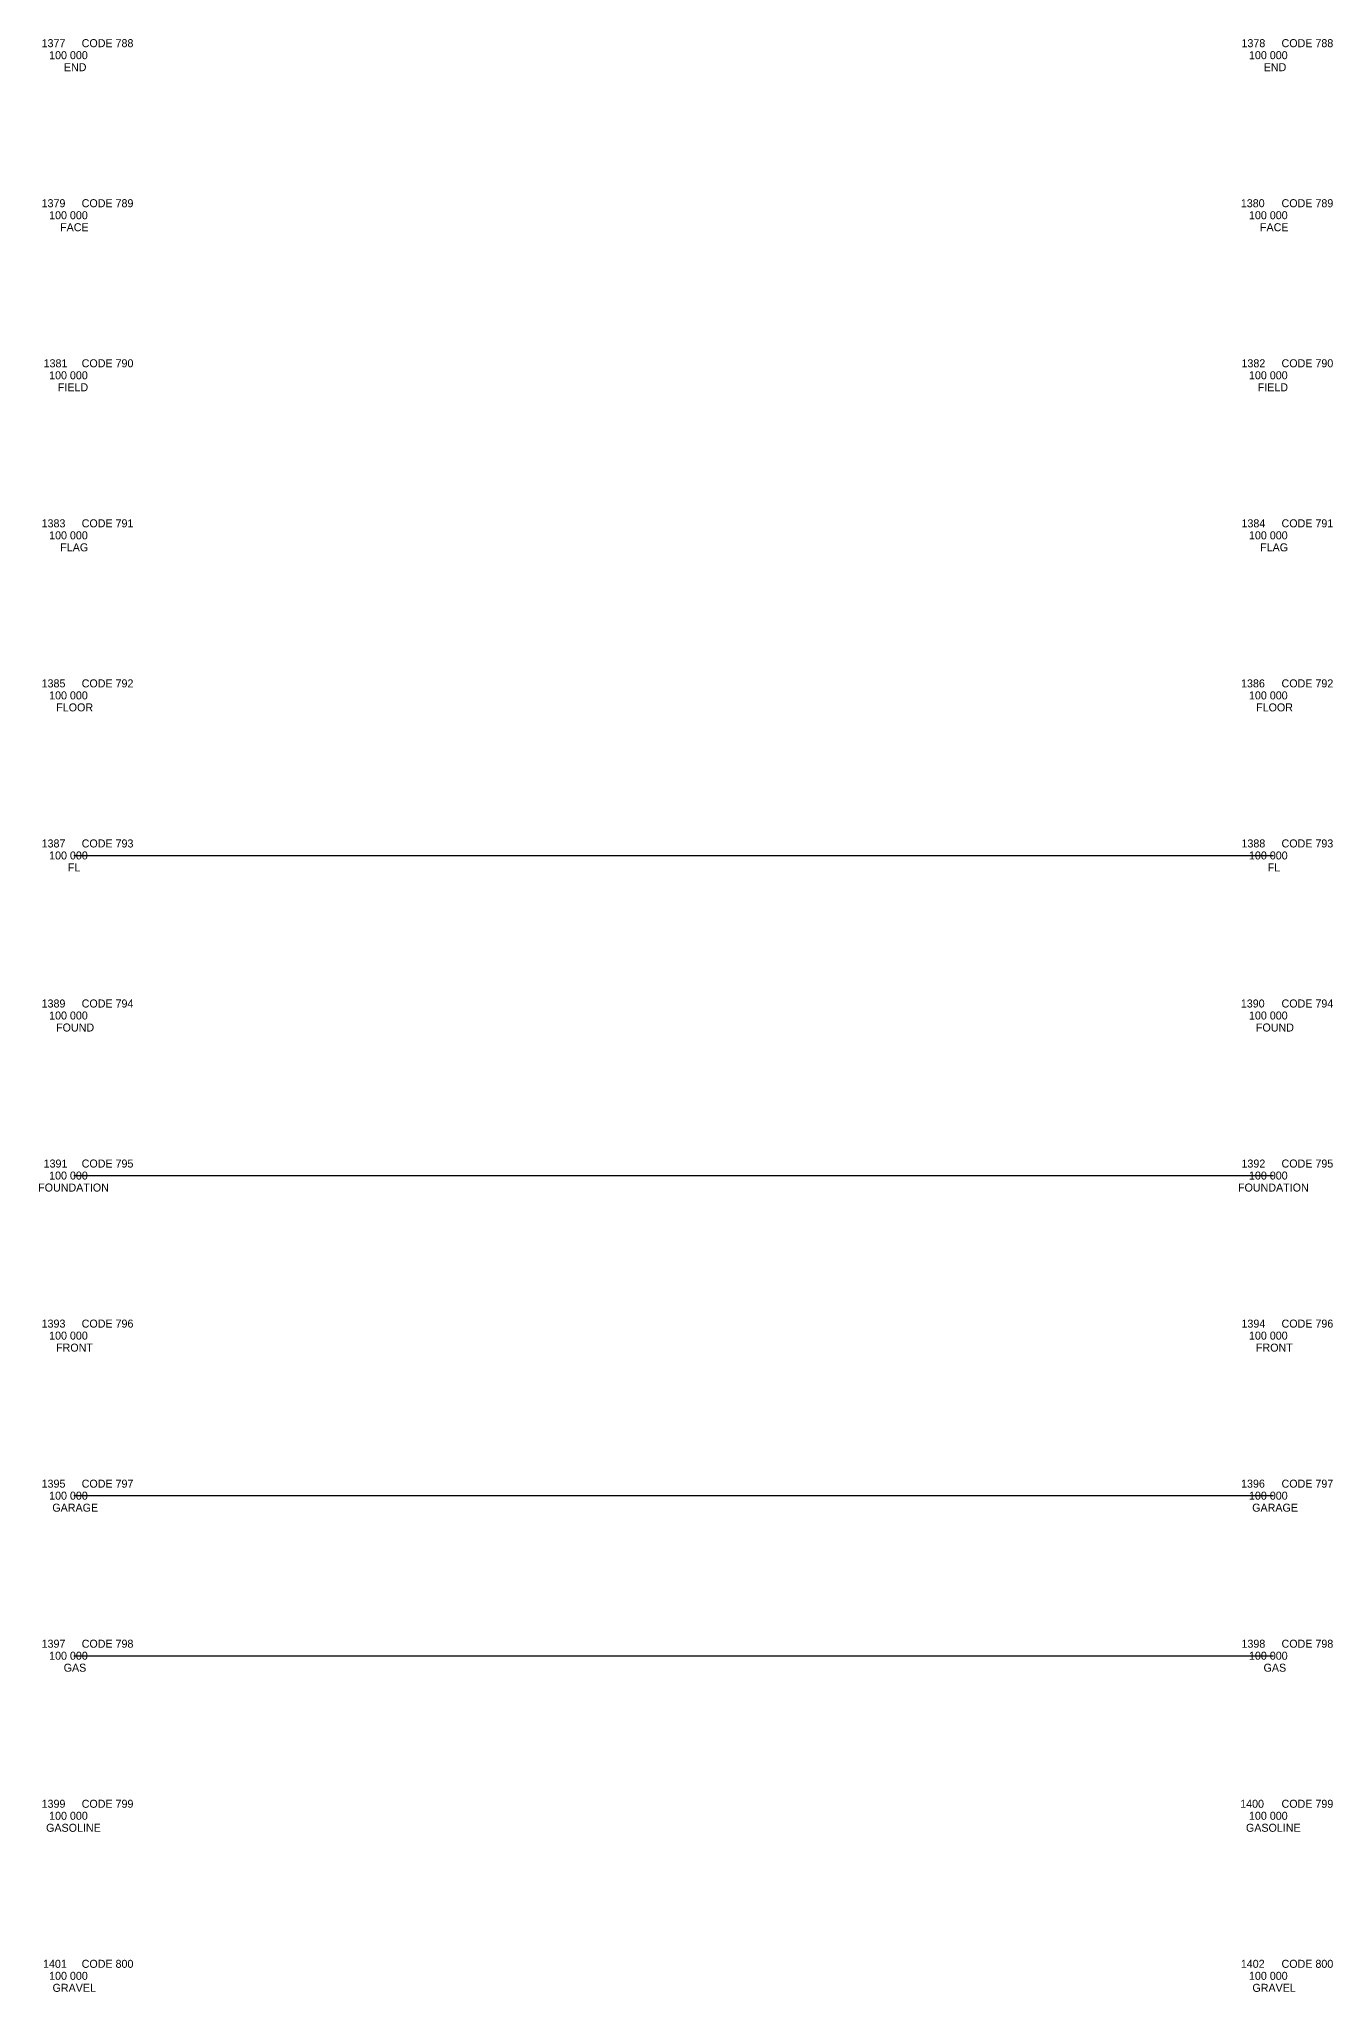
# Model space of a CAD drawing. Extents: x -12 to 6123, y -3 to 1005.
# Drawn here: x 4545.7 to 4707.4, y 258 to 502 of the extents above; entities that cross this region are included whole.
import ezdxf

# ---------------------------------------------------------------- set-up
doc = ezdxf.new("R2010")
doc.units = 0
for name, color, linetype in [('Topo_Building', 7, 'Continuous'), ('Topo_Field Comments', 7, 'Continuous'), ('Topo_Miscellaneous', 7, 'Continuous'), ('Topo_Point Descriptions', 7, 'Continuous'), ('Topo_Point Elevations', 7, 'Continuous'), ('Topo_Point Numbers', 7, 'Continuous')]:
    doc.layers.add(name, color=color, linetype=linetype)

msp = doc.modelspace()

# ---------------------------------------------------------------- linework, layer by layer
at = {"layer": 'Topo_Building'}
for p, q in [((4550, 320), (4550, 320)), ((4550, 320), (4700, 320)), ((4700, 320), (4700, 320))]:
    msp.add_line(p, q, dxfattribs=at)
at = {"layer": 'Topo_Miscellaneous'}
for p, q in [((4550, 500), (4550, 500)), ((4700, 500), (4700, 500)), ((4550, 480), (4550, 480)), ((4700, 480), (4700, 480)), ((4550, 460), (4550, 460)), ((4700, 460), (4700, 460)), ((4550, 440), (4550, 440)), ((4700, 440), (4700, 440)), ((4550, 420), (4550, 420)), ((4700, 420), (4700, 420)), ((4550, 400), (4550, 400)), ((4550, 400), (4700, 400)), ((4700, 400), (4700, 400)), ((4550, 380), (4550, 380)), ((4700, 380), (4700, 380)), ((4550, 360), (4550, 360)), ((4550, 360), (4700, 360)), ((4700, 360), (4700, 360)), ((4550, 340), (4550, 340)), ((4700, 340), (4700, 340)), ((4550, 300), (4550, 300)), ((4550, 300), (4700, 300)), ((4700, 300), (4700, 300)), ((4550, 280), (4550, 280)), ((4700, 280), (4700, 280)), ((4550, 260), (4550, 260)), ((4700, 260), (4700, 260))]:
    msp.add_line(p, q, dxfattribs=at)

# ---------------------------------------------------------------- texts
at = {"layer": 'Topo_Field Comments'}
for s, p in [('CODE 788', (4551, 501)), ('CODE 788', (4701, 501)), ('CODE 789', (4551, 481)), ('CODE 789', (4701, 481)), ('CODE 790', (4551, 461)), ('CODE 790', (4701, 461)), ('CODE 791', (4551, 441)), ('CODE 791', (4701, 441)), ('CODE 792', (4551, 421)), ('CODE 792', (4701, 421)), ('CODE 793', (4551, 401)), ('CODE 793', (4701, 401)), ('CODE 794', (4551, 381)), ('CODE 794', (4701, 381)), ('CODE 795', (4551, 361)), ('CODE 795', (4701, 361)), ('CODE 796', (4551, 341)), ('CODE 796', (4701, 341)), ('CODE 797', (4551, 321)), ('CODE 797', (4701, 321)), ('CODE 798', (4551, 301)), ('CODE 798', (4701, 301)), ('CODE 799', (4551, 281)), ('CODE 799', (4701, 281)), ('CODE 800', (4551, 261)), ('CODE 800', (4701, 261))]:
    msp.add_text(s, height=1, dxfattribs=at).set_placement(p)
at = {"layer": 'Topo_Point Descriptions'}
for s, p in [('END', (4548.77, 498)), ('END', (4698.77, 498)), ('FACE', (4548.3, 478)), ('FACE', (4698.3, 478)), ('FIELD', (4548.02, 458)), ('FIELD', (4698.02, 458)), ('FLAG', (4548.32, 438)), ('FLAG', (4698.32, 438)), ('FLOOR', (4547.82, 418)), ('FLOOR', (4697.82, 418)), ('FL', (4549.27, 398)), ('FL', (4699.27, 398)), ('FOUND', (4547.8, 378)), ('FOUND', (4697.8, 378)), ('FOUNDATION', (4545.56, 358)), ('FOUNDATION', (4695.56, 358)), ('FRONT', (4547.8, 338)), ('FRONT', (4697.8, 338)), ('GARAGE', (4547.33, 318)), ('GARAGE', (4697.33, 318)), ('GAS', (4548.75, 298)), ('GAS', (4698.75, 298)), ('GASOLINE', (4546.55, 278)), ('GASOLINE', (4696.55, 278)), ('GRAVEL', (4547.36, 258)), ('GRAVEL', (4697.36, 258))]:
    msp.add_text(s, height=1, dxfattribs=at).set_placement(p)
at = {"layer": 'Topo_Point Elevations'}
for p in [(4546.93, 499.5), (4696.93, 499.5), (4546.93, 479.5), (4696.93, 479.5), (4546.93, 459.5), (4696.93, 459.5), (4546.93, 439.5), (4696.93, 439.5), (4546.93, 419.5), (4696.93, 419.5), (4546.93, 399.5), (4696.93, 399.5), (4546.93, 379.5), (4696.93, 379.5), (4546.93, 359.5), (4696.93, 359.5), (4546.93, 339.5), (4696.93, 339.5), (4546.93, 319.5), (4696.93, 319.5), (4546.93, 299.5), (4696.93, 299.5), (4546.93, 279.5), (4696.93, 279.5), (4546.93, 259.5), (4696.93, 259.5)]:
    msp.add_text('100 000', height=1, dxfattribs=at).set_placement(p)
at = {"layer": 'Topo_Point Numbers'}
for s, p in [('1377', (4545.99, 501)), ('1378', (4695.99, 501)), ('1379', (4545.99, 481)), ('1380', (4695.91, 481)), ('1381', (4546.24, 461)), ('1382', (4695.99, 461)), ('1383', (4545.99, 441)), ('1384', (4695.99, 441)), ('1385', (4545.99, 421)), ('1386', (4695.94, 421)), ('1387', (4545.99, 401)), ('1388', (4695.99, 401)), ('1389', (4545.99, 381)), ('1390', (4695.91, 381)), ('1391', (4546.24, 361)), ('1392', (4695.99, 361)), ('1393', (4545.99, 341)), ('1394', (4695.99, 341)), ('1395', (4545.99, 321)), ('1396', (4695.94, 321)), ('1397', (4545.99, 301)), ('1398', (4695.99, 301)), ('1399', (4545.99, 281)), ('1400', (4695.83, 281)), ('1401', (4546.17, 261)), ('1402', (4695.91, 261))]:
    msp.add_text(s, height=1, dxfattribs=at).set_placement(p)

doc.saveas('drawing.dxf')
